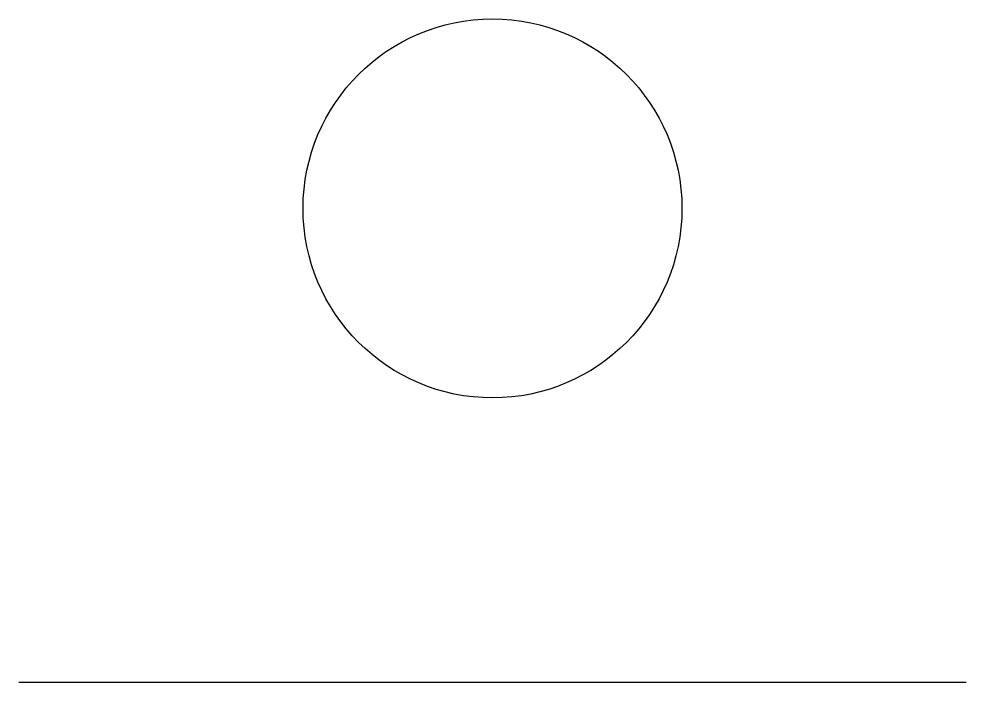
# Model space of a CAD drawing. Extents: x 0 to 100, y 0 to 70.
import ezdxf

# ---------------------------------------------------------------- set-up
doc = ezdxf.new("R2010")
doc.units = 0

msp = doc.modelspace()

# ---------------------------------------------------------------- linework, layer by layer
at = {"layer": 'Layer1', "color": 1}
msp.add_line((0, 0), (100, 0), dxfattribs=at)
at = {"layer": 'Layer2', "color": 3}
msp.add_circle((50, 50), 20, dxfattribs=at)

doc.saveas('drawing.dxf')
